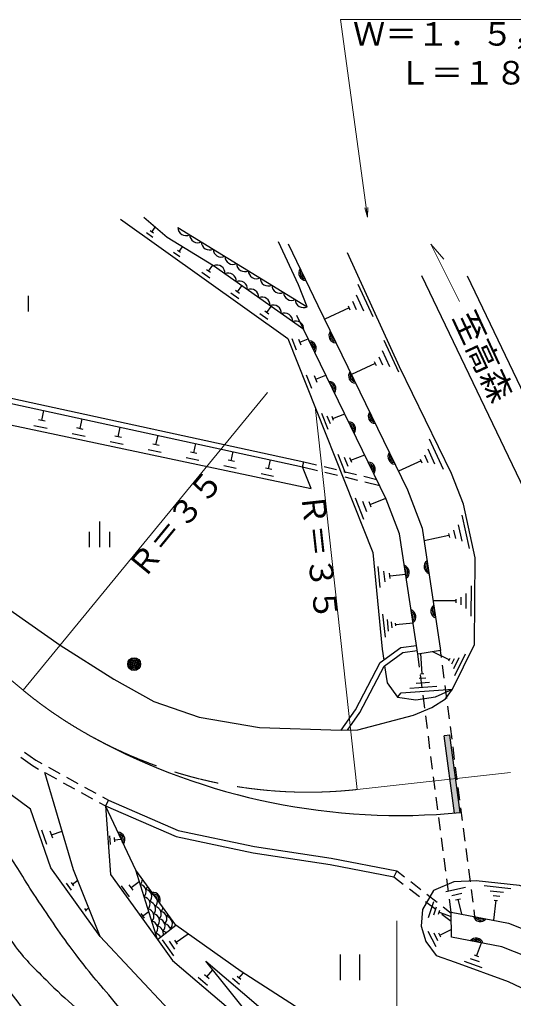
# Model space of a CAD drawing. Units: millimetres, scale not verified. Extents: x 40000 to 680000, y 20000 to 380000.
# Drawn here: x 379492 to 417970, y 238022 to 314252 of the extents above; entities that cross this region are included whole.
import ezdxf
from ezdxf.enums import TextEntityAlignment as Align

# ---------------------------------------------------------------- set-up
doc = ezdxf.new("R2010")
doc.units = ezdxf.units.MM
doc.header["$LTSCALE"] = 1000
doc.linetypes.add('CHAIN', pattern=[18.5, 12, -1.5, 3.5, -1.5])
for name, color, linetype, lineweight in [('M-BGD', 7, 'Continuous', 25), ('M-BMK', 2, 'CHAIN', 13), ('M-BMK-HTXT', 7, 'Continuous', 13), ('M-STR-HTXT', 7, 'Continuous', 13), ('M-STR-STRC', 7, 'Continuous', 25)]:
    doc.layers.add(name, color=color, linetype=linetype, lineweight=lineweight)
doc.styles.add('ＭＳ ゴシック', font='')
doc.styles.get('ＭＳ ゴシック').set_extended_font_data('MS Gothic')

# ---------------------------------------------------------------- blocks, each defined once
blk = doc.blocks.new('open_arrow')
at = {"color": 0, "linetype": 'Continuous', "lineweight": -2}
blk.add_lwpolyline([(7.5, 1.25), (0, 0), (7.5, -1.25)], dxfattribs=at)

msp = doc.modelspace()

# ---------------------------------------------------------------- hatches: boundary and pattern name
at = {"layer": 'M-STR-STRC'}
for points in [[(413020, 258531), (412574, 258472), (413024, 255088), (413471, 255137)], [(413471, 255137), (413024, 255088), (413374, 252451, 0.00225), (413823, 252491)]]:
    msp.add_hatch(color=256, dxfattribs=at).paths.add_polyline_path(points)

# ---------------------------------------------------------------- linework, layer by layer
at = {"layer": 'M-BGD'}
for p, q in [((389800, 297705), (390064, 298076)), ((391828, 298063), (401889, 291889)), ((389871, 297282), (389377, 297635)), ((389923, 297617), (389676, 297794)), ((391916, 296193), (392179, 296560)), ((391987, 295773), (391497, 296122)), ((392039, 296105), (391794, 296280)), ((394218, 294653), (394552, 295122)), ((401636, 290103), (394613, 295085)), ((394308, 294118), (393683, 294563)), ((394374, 294542), (394062, 294764)), ((396482, 293044), (396821, 293519)), ((405836, 293649), (407007, 291125)), ((380172, 292725), (380173, 291525)), ((396573, 292502), (395940, 292953)), ((396640, 292931), (396324, 293157)), ((405708, 292823), (406294, 291561)), ((405434, 292312), (405727, 291681)), ((398842, 290883), (398204, 291339)), ((398910, 291316), (398591, 291544)), ((398750, 291430), (399091, 291908)), ((405160, 291802), (403267, 290923)), ((405086, 291959), (405233, 291644)), ((401072, 288510), (400726, 289382)), ((401422, 288901), (401248, 289337)), ((401335, 289119), (401989, 289379)), ((407863, 289281), (409006, 286817)), ((362486, 288321), (401629, 279819)), ((407738, 288475), (408310, 287243)), ((362401, 287930), (401544, 279429)), ((407203, 287478), (405355, 286620)), ((407131, 287632), (407274, 287324)), ((407470, 287976), (407756, 287360)), ((402262, 285516), (401846, 286563)), ((402681, 285986), (402473, 286510)), ((402577, 286248), (403363, 286560)), ((381226, 283029), (381390, 283806)), ((381485, 282974), (380967, 283084)), ((384204, 282393), (384366, 283159)), ((403528, 282330), (403037, 283564)), ((403714, 282761), (403468, 283378)), ((403961, 283038), (403838, 283346)), ((403900, 283192), (404825, 283560)), ((381634, 282402), (380599, 282621)), ((384459, 282339), (383948, 282447)), ((387168, 281759), (387328, 282516)), ((384607, 281774), (383585, 281990)), ((387566, 281148), (386557, 281361)), ((387421, 281706), (386916, 281813)), ((390120, 281128), (390278, 281875)), ((411415, 281589), (412490, 279242)), ((390512, 280525), (389516, 280736)), ((390369, 281076), (389871, 281181)), ((393304, 280449), (392812, 280552)), ((393058, 280501), (393214, 281238)), ((395983, 279875), (396137, 280603)), ((411292, 280823), (411830, 279650)), ((393446, 279905), (392463, 280113)), ((396226, 279824), (395741, 279927)), ((398896, 279253), (399047, 279971)), ((401544, 279429), (401629, 279819)), ((401629, 279820), (402628, 279577)), ((404875, 278938), (404306, 280371)), ((405091, 279439), (404806, 280156)), ((405378, 279760), (405236, 280119)), ((405307, 279940), (406382, 280367)), ((410779, 279878), (409018, 279072)), ((410712, 280025), (410846, 279731)), ((411036, 280351), (411304, 279764)), ((396366, 279288), (395396, 279493)), ((399135, 279202), (398656, 279304)), ((401544, 279429), (402699, 279148)), ((403211, 279436), (404183, 279200)), ((403283, 279007), (404254, 278771)), ((404766, 279059), (405738, 278823)), ((399273, 278673), (398316, 278876)), ((404837, 278630), (405809, 278394)), ((406321, 278682), (407321, 278440)), ((406392, 278253), (407548, 277973)), ((406309, 275329), (405655, 276974)), ((406556, 275904), (406230, 276726)), ((406804, 276478), (408038, 276968)), ((406886, 276273), (406723, 276684)), ((413954, 275652), (414519, 273068)), ((385710, 275169), (385711, 273169)), ((413304, 274494), (413446, 273848)), ((413664, 274912), (413947, 273620)), ((384910, 274369), (384911, 273169)), ((386510, 274369), (386511, 273169)), ((412944, 274077), (411006, 273653)), ((412909, 274239), (412980, 273916)), ((407595, 270013), (407426, 271667)), ((407966, 270469), (407882, 271296)), ((408359, 270718), (408316, 271132)), ((408338, 270925), (409578, 271052)), ((414666, 270148), (414647, 267791)), ((413479, 269126), (413477, 268832)), ((413873, 269271), (413868, 268681)), ((414269, 269562), (414259, 268383)), ((413478, 268979), (411710, 268993)), ((407990, 266151), (407806, 267951)), ((408244, 266632), (408152, 267532)), ((408521, 266887), (408475, 267337)), ((408809, 267031), (408786, 267256)), ((408798, 267143), (410148, 267281)), ((412297, 265105), (410517, 264836)), ((410649, 263810), (410517, 264836)), ((410866, 263294), (410758, 264872)), ((412957, 264390), (411692, 265014)), ((412367, 264561), (412297, 265105)), ((413727, 264535), (413312, 263692)), ((414216, 264819), (413385, 263132)), ((412572, 262975), (412444, 263966)), ((413009, 264496), (412905, 264285)), ((413342, 264463), (413134, 264041)), ((410854, 262223), (410726, 263214)), ((410997, 263303), (410734, 263285)), ((411990, 262314), (409886, 262170)), ((411440, 262628), (410388, 262556)), ((411153, 262961), (410627, 262925)), ((412776, 261388), (412648, 262379)), ((411058, 260636), (410930, 261628)), ((412981, 259801), (412853, 260793)), ((411263, 259049), (411135, 260041)), ((413185, 258214), (413058, 259206)), ((411468, 257462), (411340, 258454)), ((379876, 257210), (380755, 256576)), ((413390, 256627), (413262, 257619)), ((379593, 256798), (380487, 256153)), ((380487, 256153), (380973, 255885)), ((380755, 256576), (381228, 256316)), ((411672, 255875), (411544, 256867)), ((381499, 255596), (382375, 255113)), ((381753, 256026), (382630, 255544)), ((413595, 255040), (413467, 256032)), ((382901, 254824), (383777, 254342)), ((383155, 255255), (384031, 254772)), ((411877, 254288), (411749, 255280)), ((384302, 254052), (385178, 253570)), ((384557, 254483), (385433, 254001)), ((413799, 253453), (413671, 254445)), ((385704, 253281), (386190, 253013)), ((385958, 253711), (386431, 253451)), ((386431, 253451), (386190, 253013)), ((412081, 252701), (411953, 253693)), ((414004, 251866), (413876, 252858)), ((412286, 251115), (412158, 252106)), ((381615, 250020), (381229, 251131)), ((382074, 250491), (381880, 251047)), ((381977, 250769), (382810, 251059)), ((414208, 250280), (414081, 251271)), ((386586, 250018), (386536, 250696)), ((386913, 250212), (386888, 250552)), ((386900, 250382), (387409, 250419)), ((412491, 249528), (412363, 250520)), ((414413, 248693), (414285, 249685)), ((412695, 247941), (412567, 248933)), ((390248, 242603), (388544, 248004)), ((408874, 247969), (408662, 247501)), ((408874, 247969), (409493, 247486)), ((414618, 247106), (414490, 248098)), ((383546, 246459), (383155, 247003)), ((383720, 246790), (383525, 247062)), ((383622, 246926), (384031, 247219)), ((388180, 246662), (388821, 247125)), ((408662, 247501), (409391, 246932)), ((409967, 247118), (410755, 246503)), ((412900, 246354), (412772, 247346)), ((388062, 245925), (387444, 246780)), ((388335, 246448), (388026, 246876)), ((409865, 246563), (410653, 245948)), ((412694, 246345), (414247, 246698)), ((414822, 245519), (414694, 246511)), ((415679, 246817), (417755, 246584)), ((416159, 246413), (417197, 246297)), ((411127, 245579), (411915, 244965)), ((411229, 246134), (412017, 245519)), ((411341, 244323), (411770, 245569)), ((413109, 244732), (412976, 245759)), ((413170, 246045), (413947, 246222)), ((413453, 245701), (413841, 245789)), ((413647, 245745), (413911, 244581)), ((416380, 246038), (416899, 245980)), ((416601, 245662), (416426, 244105)), ((416471, 245677), (416730, 245648)), ((384715, 244829), (384582, 245014)), ((384648, 244921), (384879, 245087)), ((389098, 244444), (389562, 244780)), ((411760, 244527), (411974, 245150)), ((412125, 244576), (412232, 244887)), ((412179, 244731), (413113, 244410)), ((412491, 245151), (413110, 244668)), ((413135, 242794), (413109, 244732)), ((414969, 244380), (414899, 244924)), ((389232, 244259), (388964, 244630)), ((412389, 244596), (413119, 244027)), ((390248, 242603), (391662, 243732)), ((411941, 242048), (411336, 243239)), ((412234, 242946), (413127, 243400)), ((391508, 241340), (390632, 242579)), ((391599, 241869), (391161, 242488)), ((391799, 242243), (391580, 242552)), ((391690, 242397), (392619, 243054)), ((412087, 242497), (411785, 243093)), ((412309, 242797), (412158, 243095)), ((415099, 241325), (415470, 242352)), ((404475, 241439), (404475, 239439)), ((405975, 241439), (405975, 239439)), ((415318, 240859), (414633, 241106)), ((415270, 241263), (414928, 241387)), ((394086, 239705), (394552, 240252)), ((415537, 240393), (414168, 240887)), ((394140, 239030), (393411, 239651)), ((394268, 239550), (393904, 239861)), ((396623, 239097), (396078, 239562)), ((396719, 239486), (396447, 239718)), ((396583, 239602), (396931, 240010))]:
    msp.add_line(p, q, dxfattribs=at)
for points in [[(394613, 295085), (390993, 297279), (389169, 298844)], [(387354, 298709), (400392, 289409), (407014, 272741), (407753, 265211), (407871, 264372)], [(401889, 291889), (401211, 293594), (399653, 296939)], [(400421, 296788), (402718, 291992), (409720, 277625), (410855, 274655), (412297, 265105)], [(407934, 263923), (408120, 262594), (408932, 261480), (410357, 261263), (411894, 261512), (413210, 262097), (414929, 265589), (414984, 272345), (414075, 276502), (413141, 278892), (409091, 287221), (405040, 296077)], [(410517, 264836), (409104, 274194), (408067, 276908), (401100, 291204)], [(362401, 287930), (365509, 285504), (402221, 277744), (401544, 279429)], [(385774, 242837), (381933, 248192), (380344, 252762), (374501, 257060), (368989, 261643), (365495, 264679), (360602, 269720), (356182, 273445), (351758, 276669), (347336, 278145), (344103, 280209), (342864, 281725)], [(363734, 279992), (376530, 269825), (382659, 265533), (386833, 262873), (389947, 261138), (393474, 259916), (398188, 259114), (404547, 258907), (405846, 258948), (410178, 260070), (411608, 260670), (412674, 261347), (413210, 262097)], [(404547, 258907), (405669, 260486), (407599, 264173), (409200, 265345), (410414, 265516)], [(405049, 258923), (406011, 260277), (407910, 263905), (409355, 264963), (410470, 265120)], [(408932, 261480), (409231, 261828), (413210, 262097)], [(397806, 231127), (395264, 233931), (391113, 237137), (385774, 242837), (383701, 248048), (381461, 255616)], [(386431, 253451), (391858, 251111), (397786, 249858), (403779, 248947), (408874, 247969)], [(386189, 253011), (391705, 250632), (397697, 249366), (403695, 248455), (408662, 247501)], [(391662, 243732), (388544, 248004), (386190, 253013)], [(386190, 253013), (386582, 247675), (390248, 242603), (391402, 240970), (395759, 237254), (397639, 235313), (401097, 231349)], [(435067, 231124), (433535, 234210), (431782, 236993), (429588, 239923), (427256, 242250), (425330, 243879), (422199, 245561), (418445, 246809), (415056, 247189), (413337, 247111), (411752, 246439), (410890, 244941), (410792, 243647), (411154, 242444), (411950, 241368), (413419, 240845), (417551, 239348), (420469, 237954), (422650, 236319), (424231, 234518), (426231, 231251)], [(413109, 244732), (417592, 243884), (420927, 242558), (423765, 241122), (425730, 239190), (427852, 236170), (430481, 231564)], [(401715, 236913), (396763, 240119), (391662, 243732)], [(428287, 231576), (426246, 235151), (424275, 237956), (422643, 239560), (420146, 240824), (417059, 242051), (413135, 242794)], [(403881, 231187), (401616, 234175), (397894, 236057), (394012, 240930), (398299, 237273), (401659, 235844)]]:
    msp.add_lwpolyline(points, dxfattribs=at)
for radius in [500, 409, 318, 227, 136, 45.5]:
    msp.add_circle((388418, 264057), radius, dxfattribs=at)
for centre, radius, start, end in [((392458, 298063), 630, 180.04157, 296.88654), ((393372, 297502), 630, 180.04157, 296.88654), ((394287, 296941), 630, 180.04157, 296.88654), ((395202, 296380), 630, 180.04157, 296.88654), ((396116, 295818), 630, 180.04157, 296.88654), ((394859, 294502), 633, 356.37505, 112.92666), ((397031, 295257), 630, 180.04157, 296.88654), ((395737, 293880), 633, 356.37505, 112.92666), ((397945, 294696), 630, 180.04157, 296.88654), ((401810, 294505), 567, 143.66857, 267.5236), ((401810, 294505), 453, 151.62797, 259.56421), ((401810, 294505), 340, 167.25334, 243.93884), ((396615, 293257), 633, 356.37505, 112.92666), ((398860, 294135), 630, 180.04157, 296.88654), ((399775, 293573), 630, 180.04157, 296.88654), ((397493, 292634), 633, 356.37505, 112.92666), ((400689, 293012), 630, 180.04157, 296.88654), ((398371, 292011), 633, 356.37505, 112.92666), ((399249, 291389), 633, 356.37505, 112.92666), ((401604, 292451), 630, 180.04157, 296.88654), ((400127, 290766), 633, 356.37505, 112.92666), ((401005, 290143), 633, 356.37505, 112.92666), ((404159, 289645), 567, 144.05607, 267.9111), ((404159, 289645), 453, 152.01546, 259.9517), ((404159, 289645), 340, 167.64083, 244.32633), ((402044, 288658), 567, 324.05607, 87.9111), ((402044, 288658), 453, 332.01546, 79.9517), ((402044, 288658), 340, 347.64083, 64.32633), ((405692, 286498), 567, 144.05607, 267.9111), ((405692, 286498), 453, 152.01546, 259.9517), ((403577, 285512), 567, 324.05607, 87.9111), ((403577, 285512), 453, 332.01546, 79.9517), ((405692, 286498), 340, 167.64083, 244.32633), ((403577, 285512), 340, 347.64083, 64.32633), ((407225, 283352), 567, 144.05607, 267.9111), ((405110, 282366), 567, 324.05607, 87.9111), ((407225, 283352), 453, 152.01546, 259.9517), ((407225, 283352), 340, 167.64083, 244.32633), ((405110, 282366), 453, 332.01546, 79.9517), ((405110, 282366), 340, 347.64083, 64.32633), ((408759, 280206), 567, 144.05607, 267.9111), ((406644, 279220), 567, 324.05607, 87.9111), ((408759, 280206), 453, 152.01546, 259.9517), ((408759, 280206), 340, 167.64083, 244.32633), ((406644, 279220), 453, 332.01546, 79.9517), ((406644, 279220), 340, 347.64083, 64.32633), ((409286, 271206), 567, 306.65683, 70.51186), ((409286, 271206), 453, 314.61622, 62.55246), ((409286, 271206), 340, 330.24159, 46.92709), ((411578, 271650), 567, 126.65683, 250.51186), ((411578, 271650), 453, 134.61622, 242.55246), ((411578, 271650), 340, 150.24159, 226.92709), ((412101, 268189), 567, 126.65683, 250.51186), ((412101, 268189), 453, 134.61622, 242.55246), ((412101, 268189), 340, 150.24159, 226.92709), ((409808, 267745), 567, 306.65683, 70.51186), ((409808, 267745), 453, 314.61622, 62.55246), ((409808, 267745), 340, 330.24159, 46.92709), ((387126, 250395), 567, 323.24465, 87.09967), ((387126, 250395), 453, 331.20404, 79.14028), ((387126, 250395), 340, 346.82941, 63.51491), ((388189, 248245), 567, 315.58369, 320.97494), ((388490, 247291), 567, 71.08559, 79.43872), ((388490, 247291), 567, 315.58369, 1.15238), ((388790, 246337), 567, 315.58369, 79.43872), ((388926, 246905), 567, 315.58369, 342.9386), ((389227, 245951), 567, 315.58369, 79.43872), ((389888, 245711), 567, 334.19147, 98.0465), ((389091, 245384), 567, 315.58369, 79.43872), ((389528, 244997), 567, 315.58369, 79.43872), ((389363, 246518), 567, 315.58369, 328.3975), ((389664, 245564), 567, 55.69367, 79.43872), ((389888, 245711), 453, 342.15087, 90.08711), ((389888, 245711), 340, 357.77624, 74.46174), ((389664, 245564), 567, 315.58369, 16.54431), ((389392, 244430), 567, 315.58369, 79.43872), ((389964, 244611), 567, 315.58369, 79.43872), ((390100, 245178), 567, 315.58369, 352.34025), ((390401, 244224), 567, 315.58369, 79.43872), ((389693, 243476), 567, 315.58369, 79.43872), ((389829, 244044), 567, 315.58369, 79.43872), ((390265, 243657), 567, 315.58369, 79.43872), ((390837, 243838), 567, 315.58369, 79.43872), ((390537, 244791), 567, 315.58369, 336.24003), ((390973, 244405), 567, 315.58369, 322.47709), ((391274, 243451), 567, 68.47528, 79.43872), ((415400, 244570), 567, 197.36125, 321.21627), ((415400, 244570), 453, 205.32064, 313.25688), ((415400, 244570), 340, 220.94601, 297.63151), ((390130, 243090), 567, 345.27417, 79.43872), ((390566, 242703), 567, 50.82362, 79.43872), ((390702, 243270), 567, 13.70203, 79.43872), ((391138, 242884), 567, 74.95213, 79.43872), ((389994, 242523), 567, 28.85296, 79.43872), ((415048, 242161), 567, 17.36125, 141.21627), ((415048, 242161), 453, 25.32064, 133.25688), ((415048, 242161), 340, 40.94601, 117.63151)]:
    msp.add_arc(centre, radius, start, end, dxfattribs=at)
for points, knots in [([(391911, 232181), (390772, 233298), (390459, 233613), (389577, 234576), (388569, 235678), (388062, 236347), (387107, 237495), (385838, 239020), (385085, 239841), (383890, 241424), (382613, 243114), (381971, 244116), (380787, 245873), (379831, 247290), (379425, 248174), (378391, 249535), (377594, 250584), (377074, 251114), (376189, 252090), (374731, 253701), (373879, 254571), (372381, 256143), (371139, 257446), (370423, 258157), (369179, 259459), (368265, 260415), (367761, 260959), (366856, 261925), (364941, 263970), (363993, 265239), (361971, 267180), (359750, 269311), (358353, 270337), (355991, 272312), (354965, 273169), (354398, 273659), (353334, 274469), (352510, 275096), (352067, 275488), (351155, 275980), (350163, 276514), (349502, 276585), (348481, 277062), (347218, 277652), (346553, 278070), (345319, 278720), (343954, 279441), (343104, 279705), (341827, 280572), (340591, 281411), (339984, 282003), (338891, 283022), (338053, 283804), (337749, 284421), (336841, 285121), (336126, 285671), (335666, 285921), (334825, 286249), (333805, 286646), (333182, 286714), (332130, 287014), (331417, 287218), (330962, 287194), (330306, 287539), (329441, 287994), (329368, 288842), (328480, 289248), (327646, 289630), (327095, 289643), (326183, 289736), (324879, 289869), (324138, 289683), (322828, 289628), (320720, 289540), (319540, 289461), (317434, 289323), (314382, 289124), (312677, 288955), (309627, 288733), (307006, 288543), (305536, 288466), (302916, 288267), (300501, 288083), (299152, 287930), (296736, 287756), (293779, 287543), (292117, 287506), (289161, 287275), (284591, 286919), (282030, 286706), (277475, 286190), (273489, 285738), (271272, 285355), (267293, 284843), (264236, 284449), (262534, 284126), (259463, 283861), (256223, 283582), (254397, 283543), (251146, 283456), (246644, 283336), (244120, 283356), (239617, 283424), (235890, 283479), (233804, 283590), (230079, 283739), (227267, 283852), (226377, 283891), (222880, 284058)], [0, 0, 0, 0, 1, 1, 1, 2, 2, 2, 3, 3, 3, 4, 4, 4, 5, 5, 5, 6, 6, 6, 7, 7, 7, 8, 8, 8, 9, 9, 9, 10, 10, 10, 11, 11, 11, 12, 12, 12, 13, 13, 13, 14, 14, 14, 15, 15, 15, 16, 16, 16, 17, 17, 17, 18, 18, 18, 19, 19, 19, 20, 20, 20, 21, 21, 21, 22, 22, 22, 23, 23, 23, 24, 24, 24, 25, 25, 25, 26, 26, 26, 27, 27, 27, 28, 28, 28, 29, 29, 29, 30, 30, 30, 31, 31, 31, 32, 32, 32, 33, 33, 33, 34, 34, 34, 35, 35, 35, 36, 36, 36, 36]), ([(334727, 282389), (334968, 282093), (335083, 281993), (335348, 281781), (335867, 281367), (336294, 281360), (336902, 281093), (338243, 280507), (338988, 280165), (340342, 279609), (341527, 279122), (342210, 278895), (343391, 278398), (344666, 277862), (345382, 277562), (346620, 276945), (347658, 276429), (348190, 276049), (349201, 275482), (350809, 274581), (351851, 274297), (353328, 273194), (354937, 271994), (355588, 271023), (357115, 269719), (358695, 268371), (359786, 267862), (361311, 266452), (363310, 264604), (364298, 263424), (366036, 261329), (367878, 259110), (368798, 257777), (370485, 255439), (372087, 253220), (372969, 251963), (374468, 249673), (375792, 247649), (376529, 246511), (377777, 244439), (378281, 243601), (378433, 243049), (379012, 242261), (379888, 241070), (380510, 240504), (381554, 239457), (383268, 237737), (384374, 236926), (386150, 235269), (387373, 234127), (387763, 233761), (389263, 232325)], [0, 0, 0, 0, 1, 1, 1, 2, 2, 2, 3, 3, 3, 4, 4, 4, 5, 5, 5, 6, 6, 6, 7, 7, 7, 8, 8, 8, 9, 9, 9, 10, 10, 10, 11, 11, 11, 12, 12, 12, 13, 13, 13, 14, 14, 14, 15, 15, 15, 16, 16, 16, 17, 17, 17, 17]), ([(384865, 232095), (383362, 233370), (382900, 233740), (381771, 234927), (380864, 235882), (380376, 236441), (379569, 237483), (378500, 238864), (377927, 239665), (377034, 241165), (376036, 242841), (375652, 243877), (374794, 245629), (374258, 246724), (374003, 247359), (373458, 248450), (372686, 249996), (372382, 250941), (371426, 252380), (370645, 253557), (370156, 254186), (369236, 255257), (367614, 257147), (366595, 258110), (364829, 259866), (362963, 261722), (361862, 262704), (359919, 264479), (358440, 265830), (357600, 266576), (356086, 267889), (354519, 269248), (353673, 270049), (352042, 271331), (350653, 272423), (349847, 273003), (348385, 273997), (346818, 275061), (345956, 275693), (344285, 276585), (342309, 277640), (341132, 278110), (339029, 278880), (336833, 279684), (336008, 279885), (333286, 280566)], [0, 0, 0, 0, 1, 1, 1, 2, 2, 2, 3, 3, 3, 4, 4, 4, 5, 5, 5, 6, 6, 6, 7, 7, 7, 8, 8, 8, 9, 9, 9, 10, 10, 10, 11, 11, 11, 12, 12, 12, 13, 13, 13, 14, 14, 14, 15, 15, 15, 15]), ([(379867, 233956), (378514, 235356), (378089, 235833), (377117, 237168), (375932, 238797), (375472, 239850), (374557, 241644), (373775, 243176), (373593, 244156), (372791, 245678), (371884, 247401), (371258, 248305), (370139, 249899), (368700, 251946), (367788, 253019), (366151, 254912), (364346, 256998), (363223, 258069), (361260, 260006), (359066, 262170), (357766, 263308), (355497, 265393), (353440, 267281), (352402, 268480), (350182, 270173), (348687, 271314), (347763, 271835), (346163, 272822), (343795, 274281), (342560, 275286), (340026, 276433), (338048, 277329), (336842, 277613), (334736, 278141), (333487, 278454), (333049, 278559), (331516, 278844)], [0, 0, 0, 0, 1, 1, 1, 2, 2, 2, 3, 3, 3, 4, 4, 4, 5, 5, 5, 6, 6, 6, 7, 7, 7, 8, 8, 8, 9, 9, 9, 10, 10, 10, 11, 11, 11, 12, 12, 12, 12])]:
    msp.add_open_spline(points, degree=3, knots=knots, dxfattribs=at)
at = {"layer": 'M-BMK'}
for p, q in [((367405, 272159), (379775, 262016)), ((405803, 254292), (422408, 256123))]:
    msp.add_line(p, q, dxfattribs=at)
msp.add_arc((401967, 289081), 35000, 230.6501, 276.29211, dxfattribs=at)
at = {"layer": 'M-BMK-HTXT'}
for p, q in [((413760, 292291), (411526, 296764)), ((411526, 296764), (412554, 295600))]:
    msp.add_line(p, q, dxfattribs=at)
at = {"layer": 'M-STR-HTXT'}
for p, q in [((379775, 262016), (398797, 285215)), ((405803, 254292), (402515, 284111)), ((408879, 234017), (408875, 244077))]:
    msp.add_line(p, q, dxfattribs=at)
msp.add_lwpolyline([(406609, 298852), (404507, 314246), (423492, 314252)], dxfattribs=at)
at = {"layer": 'M-STR-STRC'}
for p, q in [((410808, 294321), (420633, 273827)), ((414353, 294290), (429411, 262881)), ((413020, 258531), (412574, 258472)), ((413374, 252451), (412574, 258472)), ((413823, 252491), (413020, 258531))]:
    msp.add_line(p, q, dxfattribs=at)
msp.add_arc((409114, 302269), 50000, 241.54702, 275.40457, dxfattribs=at)

# ---------------------------------------------------------------- block references
at = {"layer": 'M-STR-HTXT', "xscale": 100, "yscale": 100, "rotation": 97.8}
msp.add_blockref('open_arrow', (406609, 298852), dxfattribs=at)

# ---------------------------------------------------------------- texts
at = {"layer": 'M-BMK-HTXT', "style": 'ＭＳ ゴシック'}
msp.add_text('至高森', height=1833, rotation=294.946, dxfattribs=at).set_placement((415611, 288046), align=Align.MIDDLE_CENTER)
at = {"layer": 'M-STR-HTXT', "style": 'ＭＳ ゴシック'}
for s, p in [('Ｗ＝１．５，Ｈ＝１．５', (405473, 311667)), ('Ｌ＝１８．２', (409034, 308641))]:
    msp.add_text(s, height=1833, rotation=0.02, dxfattribs=at).set_placement(p, align=Align.BOTTOM_LEFT)
msp.add_text('Ｒ＝３５', height=1833, rotation=50.65, dxfattribs=at).set_placement((394082, 279464), align=Align.TOP_RIGHT)
msp.add_text('Ｒ＝３５', height=1833, rotation=276.292, dxfattribs=at).set_placement((403245, 277487), align=Align.TOP_LEFT)

doc.saveas('drawing.dxf')
